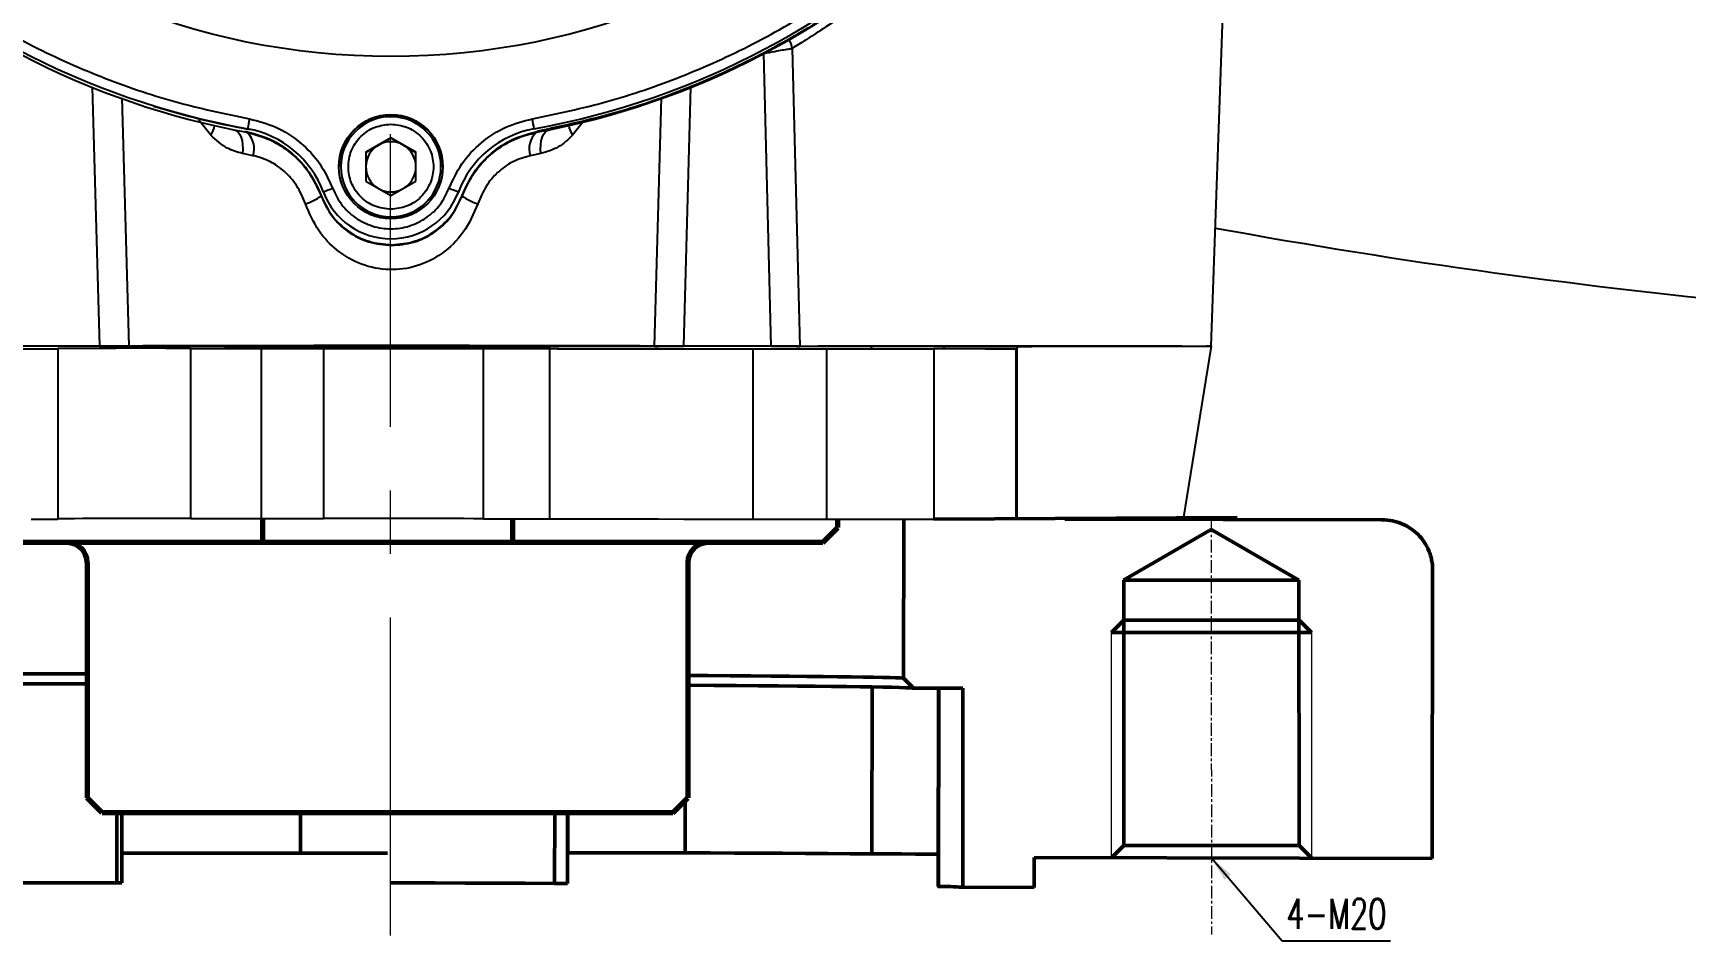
# Model space of a CAD drawing. Header units: millimetres. Extents: x 2642 to 4256, y 821 to 2003.
# Drawn here: x 3799.7 to 3964.8, y 1542.6 to 1633.2 of the extents above; entities that cross this region are included whole.
import ezdxf

# ---------------------------------------------------------------- set-up
doc = ezdxf.new("R2010")
doc.units = ezdxf.units.MM
doc.linetypes.add('CENTER', pattern=[50.8, 31.75, -6.35, 6.35, -6.35])
doc.linetypes.add('CENTERX2', pattern=[20.32, 12.7, -2.54, 2.54, -2.54])
doc.layers.add('1', color=7, linetype='Continuous', lineweight=0)
doc.layers.add('CAXA0', color=7, linetype='Continuous', lineweight=70)
doc.layers.add('6文字层', color=3, linetype='Continuous')
doc.layers.add('7标注层', color=4, linetype='Continuous')
doc.styles.add('PC_TEXTSTYLE', font='simplex.shx', dxfattribs={"width": 0.707, "bigfont": 'hzfs.shx'})
doc.styles.add('TH_GBDIM', font='simplex.shx', dxfattribs={"width": 0.707, "bigfont": 'hzfs.shx'})
doc.dimstyles.new('TH_GBDIM', dxfattribs={"dimtxt": 3.5, "dimasz": 2.5, "dimexe": 2, "dimexo": 0, "dimgap": 1.5, "dimtad": 1, "dimdec": 1, "dimdsep": 46, "dimtxsty": 'TH_GBDIM', "dimcen": 2.5, "dimclrd": 130, "dimclre": 130, "dimclrt": 3, "dimadec": 0, "dimazin": 2, "dimtfac": 0.714286, "dimtdec": 1, "dimtmove": 0, "dimatfit": 3, "dimfxl": 0, "dimtzin": 0, "dimlwd": -1, "dimlwe": -1, "dimarcsym": 0})

msp = doc.modelspace()

# ---------------------------------------------------------------- linework, layer by layer
at = {"color": 7, "linetype": 'Continuous', "lineweight": 25}
for p, q in [((3917.38, 1601.952), (3920.629, 1694.988)), ((3875.51, 1631.695), (3876.295, 1601.965)), ((3873.427, 1601.961), (3872.684, 1631.193)), ((3806.343, 1601.961), (3805.64, 1627.819)), ((3808.568, 1626.747), (3809.258, 1601.966)), ((3861.765, 1601.966), (3862.455, 1626.756)), ((3865.383, 1627.818), (3864.68, 1601.961)), ((3817.446, 1623.025), (3816.255, 1624.521)), ((3819.747, 1623.575), (3820.894, 1623.355)), ((3820.894, 1623.355), (3820.894, 1623.427)), ((3821.122, 1623.636), (3821.122, 1623.67)), ((3849.747, 1623.67), (3849.747, 1623.636)), ((3850.129, 1623.355), (3851.276, 1623.575)), ((3850.129, 1623.427), (3850.129, 1623.355)), ((3854.764, 1624.516), (3853.577, 1623.025)), ((3835.435, 1622.763), (3832.935, 1621.32)), ((3832.935, 1621.314), (3834.185, 1622.035)), ((3834.185, 1622.035), (3835.435, 1622.757)), ((3837.935, 1621.32), (3835.435, 1622.763)), ((3835.435, 1622.757), (3835.435, 1622.763)), ((3835.435, 1622.757), (3836.685, 1622.035)), ((3836.685, 1622.035), (3837.935, 1621.314)), ((3821.686, 1620.98), (3820.601, 1621.207)), ((3830.435, 1619.875), (3830.435, 1619.864)), ((3832.935, 1621.32), (3832.935, 1618.433)), ((3837.935, 1618.433), (3837.935, 1621.32)), ((3840.435, 1619.864), (3840.435, 1619.875)), ((3850.422, 1621.207), (3849.337, 1620.979)), ((3832.935, 1618.433), (3835.435, 1616.99)), ((3835.435, 1616.99), (3837.935, 1618.433)), ((3828.464, 1617.016), (3828.464, 1616.948)), ((3828.694, 1617.347), (3828.694, 1617.313)), ((3842.175, 1617.313), (3842.175, 1617.347)), ((3842.559, 1616.948), (3842.559, 1617.015)), ((3806.343, 1601.961), (3797.596, 1601.961)), ((3806.343, 1601.944), (3797.596, 1601.944)), ((3802.154, 1601.722), (3802.154, 1584.722)), ((3815.447, 1584.735), (3815.447, 1601.735)), ((3819.663, 1601.708), (3819.658, 1601.906)), ((3822.478, 1601.731), (3822.478, 1584.731)), ((3826.243, 1601.987), (3826.261, 1601.724)), ((3828.689, 1601.733), (3828.689, 1584.733)), ((3844.692, 1584.724), (3844.692, 1601.724)), ((3844.761, 1601.724), (3844.779, 1601.987)), ((3851.266, 1601.709), (3851.266, 1584.71)), ((3873.427, 1601.961), (3864.68, 1601.961)), ((3873.427, 1601.943), (3864.68, 1601.943)), ((3883.462, 1601.677), (3883.478, 1601.917)), ((3890.681, 1601.909), (3890.676, 1601.625)), ((3898.011, 1601.606), (3898.032, 1601.907)), ((3871.614, 1584.683), (3871.615, 1601.683)), ((3878.942, 1601.676), (3889.691, 1601.677)), ((3878.942, 1601.676), (3878.942, 1584.676)), ((3889.691, 1601.677), (3889.691, 1584.677)), ((3897.89, 1584.66), (3897.89, 1601.66)), ((3897.89, 1601.609), (3898.011, 1601.606)), ((3898.011, 1584.606), (3898.011, 1601.606)), ((3871.614, 1584.683), (3871.622, 1584.683)), ((3878.942, 1584.676), (3889.691, 1584.677))]:
    msp.add_line(p, q, dxfattribs=at)
msp.add_line((3917.38, 1601.952), (3914.568, 1584.664))
at = {"lineweight": 50}
for p, q in [((3886.673, 1584.677), (3886.641, 1568.796)), ((3919.984, 1584.835), (3889.691, 1584.677)), ((3934.37, 1584.628), (3902.75, 1584.664)), ((3908.632, 1578.595), (3917.382, 1583.647)), ((3917.382, 1583.647), (3926.132, 1578.595)), ((3908.632, 1578.595), (3926.132, 1578.595)), ((3908.66, 1552.094), (3908.66, 1578.595)), ((3926.132, 1578.595), (3926.16, 1552.094)), ((3939.501, 1579.619), (3939.446, 1550.799)), ((3907.41, 1573.345), (3908.66, 1574.595)), ((3908.66, 1574.595), (3926.16, 1574.595)), ((3926.16, 1574.595), (3927.41, 1573.345)), ((3907.41, 1573.345), (3927.41, 1573.345)), ((3783.748, 1569.224), (3805.098, 1569.224)), ((3754.751, 1568.23), (3805.098, 1568.23)), ((3883.515, 1567.922), (3883.481, 1551.254)), ((3887.632, 1567.8), (3892.579, 1567.79)), ((3890.15, 1567.795), (3890.109, 1548.012)), ((3890.191, 1567.795), (3890.15, 1548.01)), ((3892.579, 1567.79), (3892.579, 1547.914)), ((3864.837, 1556.574), (3864.826, 1551.355)), ((3808.049, 1548.354), (3808.049, 1555.336)), ((3808.572, 1548.354), (3808.572, 1555.336)), ((3826.421, 1555.336), (3826.421, 1551.336)), ((3851.789, 1548.307), (3851.803, 1555.336)), ((3853.086, 1555.336), (3853.071, 1548.31)), ((3853.119, 1555.336), (3853.111, 1551.362)), ((3835.098, 1551.336), (3808.572, 1551.336)), ((3853.094, 1551.326), (3853.087, 1548.344)), ((3853.111, 1551.362), (3853.094, 1551.326)), ((3899.7, 1550.881), (3899.694, 1547.899)), ((3899.7, 1550.881), (3939.446, 1550.799)), ((3907.41, 1550.844), (3908.66, 1552.094)), ((3908.66, 1552.094), (3926.16, 1552.094)), ((3926.16, 1552.094), (3927.431, 1550.824)), ((3808.572, 1548.354), (3783.077, 1548.354)), ((3853.071, 1548.31), (3853.087, 1548.344)), ((3899.694, 1547.899), (3892.539, 1547.914))]:
    msp.add_line(p, q, dxfattribs=at)
at = {"color": 1, "linetype": 'CENTERX2', "lineweight": 18, "ltscale": 0.1}
msp.add_line((3917.369, 1584.647), (3917.417, 1543.194), dxfattribs=at)
at = {"lineweight": 18}
for p, q in [((3907.41, 1550.844), (3907.41, 1573.345)), ((3927.41, 1573.345), (3927.41, 1550.824))]:
    msp.add_line(p, q, dxfattribs=at)
at = {"color": 7, "linetype": 'Continuous', "lineweight": 25, "flags": 128}
for points in [[(3875.51, 1631.695), (3875.408, 1632.182), (3875.235, 1632.565)], [(3819.747, 1623.575), (3819.969, 1623.489), (3820.167, 1623.328), (3820.337, 1623.096), (3820.472, 1622.802), (3820.568, 1622.454), (3820.623, 1622.064), (3820.634, 1621.644), (3820.601, 1621.207)], [(3850.422, 1621.207), (3850.389, 1621.644), (3850.4, 1622.064), (3850.455, 1622.454), (3850.551, 1622.802), (3850.686, 1623.096), (3850.856, 1623.328), (3851.054, 1623.489), (3851.276, 1623.575)], [(3822.478, 1601.731), (3823.248, 1601.731), (3824.02, 1601.732), (3824.794, 1601.732), (3825.57, 1601.732), (3826.347, 1601.733), (3827.126, 1601.733), (3827.907, 1601.733), (3828.689, 1601.733)], [(3851.266, 1601.709), (3854.102, 1601.707), (3856.872, 1601.705), (3859.569, 1601.702), (3862.181, 1601.699), (3864.7, 1601.695), (3867.118, 1601.691), (3869.425, 1601.687), (3871.615, 1601.683)], [(3822.478, 1584.731), (3823.248, 1584.732), (3824.02, 1584.732), (3824.794, 1584.732), (3825.569, 1584.732), (3826.347, 1584.733), (3827.126, 1584.733), (3827.907, 1584.733), (3828.689, 1584.733)], [(3822.478, 1584.731), (3823.248, 1584.732), (3824.02, 1584.732), (3824.794, 1584.732), (3825.569, 1584.732), (3826.347, 1584.733), (3827.126, 1584.733), (3827.907, 1584.733), (3828.689, 1584.733)], [(3851.266, 1584.71), (3854.101, 1584.707), (3856.872, 1584.705), (3859.569, 1584.702), (3862.181, 1584.699), (3864.7, 1584.695), (3867.118, 1584.691), (3869.425, 1584.687), (3871.614, 1584.683)], [(3851.266, 1584.71), (3854.101, 1584.707), (3856.872, 1584.705), (3859.569, 1584.702), (3862.181, 1584.699), (3864.7, 1584.695), (3867.118, 1584.691), (3869.425, 1584.687), (3871.614, 1584.683)]]:
    msp.add_lwpolyline(points, dxfattribs=at)
at = {"lineweight": 50, "flags": 128}
for points in [[(3865.098, 1569.075), (3867.112, 1569.062), (3869.314, 1569.047), (3871.41, 1569.032), (3873.393, 1569.016), (3875.257, 1569), (3876.996, 1568.983), (3878.605, 1568.966), (3880.078, 1568.949), (3881.412, 1568.932), (3882.601, 1568.915), (3883.643, 1568.898), (3884.533, 1568.881), (3885.27, 1568.863), (3885.851, 1568.846), (3886.273, 1568.829), (3886.537, 1568.813), (3886.641, 1568.796)], [(3886.641, 1568.796), (3887.136, 1568.298), (3887.632, 1567.8)], [(3887.632, 1567.8), (3887.528, 1567.817), (3887.26, 1567.834), (3886.829, 1567.851), (3886.238, 1567.869), (3885.487, 1567.886), (3884.58, 1567.904), (3883.519, 1567.922), (3882.307, 1567.939), (3880.948, 1567.957), (3879.446, 1567.974), (3877.807, 1567.991), (3876.034, 1568.008), (3874.134, 1568.024), (3872.113, 1568.04), (3869.976, 1568.056), (3867.731, 1568.071), (3865.385, 1568.086), (3865.098, 1568.088)], [(3864.826, 1551.355), (3863.591, 1551.36), (3862.312, 1551.364), (3861.011, 1551.367), (3859.71, 1551.37), (3858.431, 1551.371), (3857.197, 1551.371), (3856.028, 1551.37), (3854.946, 1551.368), (3853.967, 1551.365), (3853.111, 1551.362)], [(3883.481, 1551.254), (3881.328, 1551.268), (3879.119, 1551.282), (3876.855, 1551.295), (3874.541, 1551.308), (3872.177, 1551.32), (3869.768, 1551.332), (3867.317, 1551.344), (3864.826, 1551.355)], [(3883.481, 1551.254), (3884.969, 1551.251), (3886.43, 1551.246), (3887.846, 1551.24), (3889.197, 1551.234), (3890.116, 1551.229)], [(3851.789, 1548.307), (3848.847, 1548.318), (3845.867, 1548.327), (3842.856, 1548.336), (3839.824, 1548.345), (3836.778, 1548.352), (3835.39, 1548.355)], [(3890.15, 1548.01), (3890.111, 1548.011), (3890.109, 1548.012)]]:
    msp.add_lwpolyline(points, dxfattribs=at)
at = {"color": 7, "linetype": 'Continuous', "lineweight": 25}
for centre, radius in [((3835.435, 1702.381), 71.5), ((3835.435, 1619.881), 5.2)]:
    msp.add_circle(centre, radius, dxfattribs=at)
for centre, radius, start, end in [((3835.435, 1702.379), 80, 190.30617, 259.69396), ((3835.435, 1702.379), 80, 280.30604, 349.69383), ((3835.512, 1702.006), 80, 190.52799, 258.6349), ((3835.512, 1702.006), 80, 281.36448, 349.47139), ((3835.435, 1702.345), 80, 252.76849, 259.69392), ((3835.435, 1619.864), 5.2, 0.00011, 179.99974), ((3835.435, 1619.875), 5, 89.99962, 179.99978), ((3835.435, 1619.875), 5, 359.99991, 89.99976), ((3815.553, 1624.314), 2.29, 325.76645, 351.8077), ((3819.478, 1621.635), 2.303, 343.4735, 45.70276), ((4469.35, 1506.56), 658.722, 169.672162, 169.759325), ((3819.333, 1613.831), 10, 20.58678, 79.69395), ((3819.333, 1613.797), 10, 78.01772, 79.69392), ((3851.536, 1613.831), 10, 100.30605, 159.41322), ((3851.547, 1621.634), 2.305, 134.36929, 196.50795), ((3201.539, 1506.563), 658.702, 10.240673, 10.327838), ((3855.47, 1624.314), 2.29, 188.19168, 214.23293), ((3835.435, 1619.87), 2.5, 119.9996, 179.99966), ((3835.435, 1619.87), 2.5, 59.99975, 119.99962), ((3835.435, 1619.87), 2.5, 359.99971, 59.99978), ((3835.435, 1619.875), 5, 179.99994, 359.99975), ((3835.435, 1619.864), 5, 179.99994, 359.99975), ((3835.435, 1619.87), 2.5, 179.99971, 236.17979), ((3835.435, 1619.87), 2.5, 303.81959, 359.99967), ((3825.548, 1620.885), 4.899, 285.98985, 306.52729), ((3873.443, 1500.347), 125.266, 110.47237, 110.93011), ((3835.435, 1619.879), 7.2, 200.5868, 339.4132), ((3835.435, 1619.87), 2.5, 243.81973, 296.17964), ((3797.426, 1500.347), 125.265, 69.06989, 69.52763), ((3845.475, 1620.885), 4.899, 233.47211, 254.00953), ((4035.334, 2260.046), 656.897, 259.692209, 264.621686), ((3798.979, 2084.788), 483.105, 270.06054, 270.37656), ((3810.512, -181.834), 1783.576, 89.841456, 90.268476), ((3820.726, 4773.918), 3172.188, 269.904659, 270.031645), ((3835.176, -1091.414), 2693.155, 89.797567, 90.13802), ((3850.983, 2929.943), 1328.233, 269.728619, 270.012215), ((3878.332, 5146.433), 3544.757, 269.891426, 270.009859), ((3891.889, 692.268), 909.411, 89.621935, 90.138469), ((3798.979, 2067.788), 483.105, 270.06054, 270.37656), ((3810.512, -198.834), 1783.576, 89.841456, 90.268476), ((3810.528, -156.839), 1741.581, 89.838188, 90.275424), ((3820.726, 4756.918), 3172.188, 269.904659, 270.031645), ((3835.176, -1108.414), 2693.155, 89.797567, 90.13802), ((3850.983, 2912.943), 1328.233, 269.728619, 270.012215), ((3878.332, 5129.433), 3544.757, 269.891426, 270.009859), ((3878.333, 5132.437), 3547.76, 269.891621, 270.009825)]:
    msp.add_arc(centre, radius, start, end, dxfattribs=at)
at = {"lineweight": 50}
for centre, radius, start, end in [((3852.3, 1609.822), 61.517, 269.52343, 270.71797), ((3890.305, 1522.037), 25.974, 85.06639, 90.34154)]:
    msp.add_arc(centre, radius, start, end, dxfattribs=at)
at = {"color": 7, "linetype": 'Continuous', "lineweight": 25}
for points, knots in [([(3757.709, 1688.247), (3758.236, 1685.751), (3759.298, 1680.714), (3761.837, 1673.337), (3765.106, 1666.095), (3769.168, 1659.116), (3773.98, 1652.513), (3779.473, 1646.419), (3785.566, 1640.927), (3792.169, 1636.115), (3799.148, 1632.052), (3806.39, 1628.783), (3813.767, 1626.244), (3818.805, 1625.182), (3821.301, 1624.656)], [0, 0, 0, 0, 0.0799588, 0.1613715, 0.2441424, 0.3288926, 0.4142166, 0.5, 0.5857784, 0.6711024, 0.7558576, 0.8386237, 0.9200388, 1, 1, 1, 1]), ([(3849.568, 1624.656), (3852.064, 1625.182), (3857.102, 1626.244), (3864.479, 1628.783), (3871.721, 1632.052), (3878.7, 1636.115), (3885.303, 1640.927), (3891.396, 1646.419), (3896.889, 1652.513), (3901.701, 1659.116), (3905.763, 1666.095), (3909.032, 1673.337), (3911.571, 1680.714), (3912.634, 1685.751), (3913.16, 1688.247)], [0, 0, 0, 0, 0.07995876, 0.16137147, 0.24414236, 0.32889261, 0.41421659, 0.49999999, 0.58577836, 0.67110241, 0.75585763, 0.83862366, 0.92003884, 1, 1, 1, 1]), ([(3895.491, 1649.138), (3895.075, 1648.598), (3893.432, 1646.466), (3890.942, 1643.88), (3888.314, 1641.319), (3886.499, 1639.679), (3884.781, 1638.221), (3882.851, 1636.674), (3880.737, 1635.099), (3878.599, 1633.628), (3876.77, 1632.455), (3875.931, 1631.949), (3875.51, 1631.695)], [0, 0, 0, 0, 0.062604, 0.2470823, 0.3316041, 0.4109645, 0.4848735, 0.5577001, 0.6699109, 0.7803814, 0.8900792, 1, 1, 1, 1]), ([(3872.684, 1631.193), (3873.062, 1631.264), (3873.737, 1631.392), (3874.553, 1631.539), (3875.163, 1631.644), (3875.391, 1631.678), (3875.51, 1631.695)], [0, 0, 0, 0, 0.3058344, 0.5465706, 0.7614659, 1, 1, 1, 1]), ([(3820.894, 1623.355), (3821.736, 1623.135), (3823.336, 1622.716), (3825.504, 1621.301), (3827.336, 1619.418), (3828.083, 1617.783), (3828.464, 1616.948)], [0, 0, 0, 0, 0.26099863, 0.49636793, 0.74300297, 1, 1, 1, 1]), ([(3821.301, 1624.656), (3822.204, 1624.422), (3824.041, 1623.947), (3826.454, 1622.362), (3828.444, 1620.27), (3829.24, 1618.548), (3829.631, 1617.701)], [0, 0, 0, 0, 0.24579633, 0.5, 0.75420367, 1, 1, 1, 1]), ([(3835.435, 1615.627), (3834.9, 1615.683), (3834.078, 1615.771), (3833.088, 1616.301), (3832.408, 1616.849), (3831.856, 1617.53), (3831.343, 1618.52), (3831.082, 1619.877), (3831.343, 1621.234), (3831.856, 1622.223), (3832.408, 1622.904), (3833.088, 1623.453), (3834.078, 1623.983), (3834.9, 1624.07), (3835.435, 1624.127)], [0, 0, 0, 0, 0.1197284, 0.1841803, 0.25, 0.3158197, 0.3802716, 0.5, 0.6197284, 0.6841803, 0.75, 0.8158197, 0.8802716, 1, 1, 1, 1]), ([(3835.435, 1624.127), (3835.969, 1624.07), (3836.792, 1623.983), (3837.781, 1623.453), (3838.461, 1622.904), (3839.013, 1622.223), (3839.527, 1621.234), (3839.787, 1619.877), (3839.527, 1618.52), (3839.013, 1617.53), (3838.461, 1616.849), (3837.781, 1616.301), (3836.792, 1615.771), (3835.969, 1615.683), (3835.435, 1615.627)], [0, 0, 0, 0, 0.1197284, 0.1841803, 0.25, 0.3158197, 0.3802716, 0.5, 0.6197284, 0.6841803, 0.75, 0.8158197, 0.8802716, 1, 1, 1, 1]), ([(3841.239, 1617.701), (3841.63, 1618.548), (3842.425, 1620.27), (3844.415, 1622.362), (3846.828, 1623.947), (3848.665, 1624.422), (3849.568, 1624.656)], [0, 0, 0, 0, 0.2457963, 0.5, 0.7542037, 1, 1, 1, 1]), ([(3842.559, 1616.948), (3842.921, 1617.747), (3843.629, 1619.313), (3845.398, 1621.2), (3847.58, 1622.68), (3849.252, 1623.122), (3850.129, 1623.355)], [0, 0, 0, 0, 0.2456313, 0.4818963, 0.7279559, 1, 1, 1, 1]), ([(3820.601, 1621.207), (3820.081, 1621.349), (3818.892, 1621.675), (3817.967, 1622.539), (3817.446, 1623.025)], [0, 0, 0, 0, 0.4371728, 1, 1, 1, 1]), ([(3853.577, 1623.025), (3853.125, 1622.592), (3852.21, 1621.714), (3851.023, 1621.377), (3850.422, 1621.207)], [0, 0, 0, 0, 0.4941181, 1, 1, 1, 1]), ([(3826.897, 1616.175), (3826.634, 1616.803), (3826.125, 1618.018), (3824.861, 1619.438), (3823.364, 1620.503), (3822.265, 1620.815), (3821.686, 1620.98)], [0, 0, 0, 0, 0.2620246, 0.5070925, 0.7405708, 1, 1, 1, 1]), ([(3849.337, 1620.979), (3848.734, 1620.805), (3847.586, 1620.474), (3846.091, 1619.371), (3844.868, 1617.956), (3844.383, 1616.792), (3844.126, 1616.175)], [0, 0, 0, 0, 0.2703279, 0.514495, 0.7428516, 1, 1, 1, 1]), ([(3828.464, 1616.948), (3828.798, 1616.238), (3829.444, 1614.865), (3831.122, 1613.314), (3833.161, 1612.23), (3834.727, 1612.087), (3835.511, 1612.016)], [0, 0, 0, 0, 0.2554546, 0.4932726, 0.7463741, 1, 1, 1, 1]), ([(3829.631, 1617.701), (3829.895, 1617.147), (3830.436, 1616.014), (3831.854, 1614.704), (3833.57, 1613.867), (3835.435, 1613.59), (3837.299, 1613.867), (3839.015, 1614.704), (3840.433, 1616.014), (3840.974, 1617.147), (3841.239, 1617.701)], [0, 0, 0, 0, 0.122089, 0.25, 0.377911, 0.5, 0.622089, 0.75, 0.877911, 1, 1, 1, 1]), ([(3835.511, 1612.016), (3836.247, 1612.079), (3837.736, 1612.206), (3839.778, 1613.224), (3841.53, 1614.777), (3842.212, 1616.217), (3842.559, 1616.948)], [0, 0, 0, 0, 0.2379914, 0.4818785, 0.7367294, 1, 1, 1, 1]), ([(3844.126, 1616.175), (3843.695, 1615.186), (3842.858, 1613.268), (3840.651, 1611.134), (3838.067, 1609.832), (3835.241, 1609.444), (3832.443, 1610.01), (3830.027, 1611.419), (3828.044, 1613.494), (3827.294, 1615.247), (3826.897, 1616.175)], [0, 0, 0, 0, 0.1390265, 0.2697534, 0.3919778, 0.5102993, 0.6316826, 0.7541631, 0.8697612, 1, 1, 1, 1]), ([(3787.563, 1601.64), (3788.241, 1601.644), (3789.599, 1601.652), (3792.427, 1601.663), (3795.815, 1601.673), (3799.073, 1601.681), (3801.358, 1601.685), (3802.154, 1601.687)], [0, 0, 0, 0, 0.2204984, 0.4409969, 0.6614953, 0.8819938, 1, 1, 1, 1]), ([(3809.258, 1601.966), (3809.149, 1601.965), (3808.93, 1601.964), (3808.23, 1601.962), (3807.344, 1601.961), (3806.676, 1601.961), (3806.343, 1601.961)], [0, 0, 0, 0, 0.2498432, 0.499876, 0.7504809, 1, 1, 1, 1]), ([(3806.343, 1601.944), (3806.676, 1601.944), (3807.344, 1601.944), (3808.23, 1601.942), (3808.93, 1601.941), (3809.149, 1601.94), (3809.258, 1601.939)], [0, 0, 0, 0, 0.2495191, 0.500124, 0.7501568, 1, 1, 1, 1]), ([(3828.782, 1601.733), (3829.046, 1601.734), (3829.987, 1601.736), (3832.358, 1601.739), (3835.502, 1601.74), (3838.701, 1601.739), (3841.513, 1601.735), (3843.733, 1601.73), (3844.419, 1601.726), (3844.761, 1601.724)], [0, 0, 0, 0, 0.0610151, 0.2175126, 0.3740101, 0.5305075, 0.687005, 0.8435025, 1, 1, 1, 1]), ([(3851.36, 1601.708), (3853.202, 1601.707), (3856.885, 1601.704), (3862.069, 1601.698), (3866.881, 1601.691), (3870.608, 1601.684), (3872.52, 1601.679), (3873.153, 1601.677)], [0, 0, 0, 0, 0.2225072, 0.4450145, 0.6675217, 0.8900289, 1, 1, 1, 1]), ([(3864.68, 1601.961), (3864.346, 1601.961), (3863.679, 1601.961), (3862.793, 1601.962), (3862.092, 1601.964), (3861.874, 1601.965), (3861.765, 1601.966)], [0, 0, 0, 0, 0.2498453, 0.499878, 0.7504829, 1, 1, 1, 1]), ([(3861.765, 1601.939), (3861.874, 1601.939), (3862.092, 1601.941), (3862.793, 1601.942), (3863.679, 1601.943), (3864.346, 1601.943), (3864.68, 1601.943)], [0, 0, 0, 0, 0.2495171, 0.500122, 0.7501547, 1, 1, 1, 1]), ([(3876.295, 1601.965), (3876.174, 1601.964), (3875.931, 1601.963), (3875.238, 1601.962), (3874.383, 1601.961), (3873.746, 1601.961), (3873.427, 1601.961)], [0, 0, 0, 0, 0.2496449, 0.5001084, 0.750039, 1, 1, 1, 1]), ([(3873.427, 1601.943), (3873.745, 1601.943), (3874.383, 1601.943), (3875.238, 1601.942), (3875.931, 1601.941), (3876.174, 1601.94), (3876.295, 1601.939)], [0, 0, 0, 0, 0.24964713, 0.50011038, 0.75004125, 1, 1, 1, 1])]:
    msp.add_open_spline(points, degree=3, knots=knots, dxfattribs=at)
for points in [[(3914.165, 1687.462), (3913.6, 1684.847), (3912.471, 1679.618), (3909.792, 1672.038), (3906.423, 1664.75), (3902.326, 1657.84), (3897.563, 1651.374), (3892.175, 1645.417), (3886.218, 1640.029), (3879.751, 1635.265), (3872.841, 1631.169), (3865.553, 1627.8), (3857.974, 1625.121), (3852.744, 1623.992), (3850.129, 1623.427)], [(3820.894, 1623.427), (3821.733, 1623.205), (3823.411, 1622.762), (3825.594, 1621.302), (3827.393, 1619.389), (3828.107, 1617.807), (3828.464, 1617.016)], [(3842.559, 1617.015), (3842.916, 1617.807), (3843.63, 1619.389), (3845.429, 1621.302), (3847.612, 1622.761), (3849.29, 1623.205), (3850.129, 1623.427)], [(3828.464, 1617.016), (3828.789, 1616.321), (3829.438, 1614.93), (3831.15, 1613.352), (3833.219, 1612.283), (3834.747, 1612.148), (3835.511, 1612.08)], [(3835.511, 1612.08), (3836.276, 1612.148), (3837.804, 1612.283), (3839.873, 1613.352), (3841.585, 1614.93), (3842.234, 1616.32), (3842.559, 1617.015)], [(3861.765, 1601.966), (3861.343, 1601.969), (3860.501, 1601.975), (3858.347, 1601.983), (3855.611, 1601.991), (3852.303, 1601.998), (3848.532, 1602.003), (3844.398, 1602.007), (3840.017, 1602.009), (3835.511, 1602.01), (3831.006, 1602.009), (3826.625, 1602.007), (3822.491, 1602.003), (3818.72, 1601.998), (3815.412, 1601.991), (3812.676, 1601.984), (3810.522, 1601.975), (3809.68, 1601.969), (3809.258, 1601.966)], [(3861.765, 1601.939), (3861.343, 1601.935), (3860.501, 1601.929), (3858.347, 1601.921), (3855.611, 1601.913), (3852.303, 1601.907), (3848.532, 1601.901), (3844.398, 1601.897), (3840.017, 1601.895), (3835.511, 1601.894), (3831.006, 1601.895), (3826.625, 1601.897), (3822.491, 1601.901), (3818.72, 1601.907), (3815.412, 1601.913), (3812.676, 1601.921), (3810.522, 1601.93), (3809.68, 1601.936), (3809.258, 1601.939)], [(3816.511, 1601.952), (3816.582, 1601.955), (3816.724, 1601.96), (3817.853, 1601.968), (3819.609, 1601.975), (3821.99, 1601.981), (3824.887, 1601.986), (3828.194, 1601.99), (3831.781, 1601.992), (3835.511, 1601.993), (3839.242, 1601.992), (3842.829, 1601.99), (3846.135, 1601.986), (3849.032, 1601.981), (3851.413, 1601.975), (3853.169, 1601.968), (3854.299, 1601.96), (3854.441, 1601.955), (3854.511, 1601.952)], [(3854.511, 1601.952), (3854.441, 1601.949), (3854.299, 1601.944), (3853.169, 1601.936), (3851.413, 1601.929), (3849.032, 1601.923), (3846.135, 1601.918), (3842.829, 1601.914), (3839.242, 1601.912), (3835.511, 1601.911), (3831.781, 1601.912), (3828.194, 1601.914), (3824.887, 1601.918), (3821.99, 1601.923), (3819.609, 1601.93), (3817.853, 1601.937), (3816.724, 1601.944), (3816.582, 1601.95), (3816.511, 1601.952)], [(3839.761, 1601.719), (3839.697, 1601.72), (3839.57, 1601.723), (3838.587, 1601.726), (3837.182, 1601.728), (3835.511, 1601.728), (3833.841, 1601.728), (3832.436, 1601.726), (3831.453, 1601.723), (3831.325, 1601.72), (3831.261, 1601.719)], [(3851.36, 1601.708), (3850.571, 1601.709), (3848.992, 1601.71), (3847.048, 1601.714), (3845.527, 1601.719), (3845.017, 1601.722), (3844.761, 1601.724)], [(3876.295, 1601.965), (3876.719, 1601.968), (3877.569, 1601.973), (3879.606, 1601.979), (3882.127, 1601.985), (3885.109, 1601.99), (3888.444, 1601.994), (3892.03, 1601.996), (3895.753, 1601.997), (3899.496, 1601.996), (3903.14, 1601.995), (3906.571, 1601.991), (3909.681, 1601.987), (3912.371, 1601.981), (3914.559, 1601.975), (3916.162, 1601.967), (3917.188, 1601.96), (3917.316, 1601.954), (3917.38, 1601.952)], [(3917.38, 1601.952), (3917.316, 1601.949), (3917.188, 1601.944), (3916.162, 1601.936), (3914.559, 1601.929), (3912.371, 1601.922), (3909.681, 1601.917), (3906.571, 1601.912), (3903.14, 1601.909), (3899.496, 1601.907), (3895.753, 1601.907), (3892.03, 1601.908), (3888.444, 1601.91), (3885.109, 1601.914), (3882.127, 1601.919), (3879.606, 1601.925), (3877.569, 1601.931), (3876.719, 1601.936), (3876.295, 1601.939)], [(3882.38, 1601.952), (3882.432, 1601.954), (3882.536, 1601.958), (3883.369, 1601.963), (3884.662, 1601.969), (3886.417, 1601.973), (3888.551, 1601.977), (3890.988, 1601.98), (3893.631, 1601.981), (3896.38, 1601.982), (3899.129, 1601.981), (3901.772, 1601.98), (3904.208, 1601.977), (3906.343, 1601.973), (3908.097, 1601.969), (3909.391, 1601.963), (3910.223, 1601.958), (3910.328, 1601.954), (3910.38, 1601.952)], [(3910.38, 1601.952), (3910.328, 1601.95), (3910.223, 1601.946), (3909.391, 1601.94), (3908.097, 1601.935), (3906.343, 1601.931), (3904.208, 1601.927), (3901.772, 1601.924), (3899.129, 1601.922), (3896.38, 1601.922), (3893.631, 1601.922), (3890.988, 1601.924), (3888.551, 1601.927), (3886.417, 1601.931), (3884.662, 1601.935), (3883.369, 1601.94), (3882.536, 1601.946), (3882.432, 1601.95), (3882.38, 1601.952)]]:
    msp.add_open_spline(points, degree=3, dxfattribs=at)
at = {"lineweight": 50}
msp.add_open_spline([(3939.501, 1579.619), (3939.501, 1579.947), (3939.47, 1580.27), (3939.376, 1580.747), (3939.336, 1580.905), (3939.242, 1581.217), (3939.187, 1581.373), (3939, 1581.825), (3938.848, 1582.11), (3938.488, 1582.652), (3938.278, 1582.908), (3937.82, 1583.367), (3937.57, 1583.573), (3937.027, 1583.937), (3936.737, 1584.092), (3936.139, 1584.341), (3935.826, 1584.437), (3935.185, 1584.565), (3934.862, 1584.597), (3934.37, 1584.628)], degree=3, knots=[0, 0, 0, 0, 0.125, 0.125, 0.1875, 0.1875, 0.25, 0.25, 0.375, 0.375, 0.5, 0.5, 0.625, 0.625, 0.75, 0.75, 0.875, 0.875, 1, 1, 1, 1], dxfattribs=at)
at = {"layer": '1', "color": 1, "linetype": 'CENTER'}
msp.add_line((3835.39, 1543.105), (3835.39, 1623.117), dxfattribs=at)
at = {"layer": 'CAXA0', "color": 4}
for p, q in [((3822.598, 1584.731), (3822.598, 1582.336)), ((3847.598, 1584.714), (3847.598, 1582.336)), ((3878.598, 1582.336), (3880.098, 1583.836)), ((3880.098, 1583.836), (3880.098, 1584.676)), ((3878.598, 1582.336), (3791.598, 1582.336)), ((3805.098, 1580.336), (3805.098, 1556.836)), ((3865.098, 1580.336), (3865.098, 1556.836)), ((3806.598, 1555.336), (3805.098, 1556.836)), ((3863.598, 1555.336), (3865.098, 1556.836)), ((3863.598, 1555.336), (3806.598, 1555.336))]:
    msp.add_line(p, q, dxfattribs=at)
for centre, start, end in [((3803.098, 1580.336), 0, 90), ((3867.098, 1580.336), 90, 180)]:
    msp.add_arc(centre, 2, start, end, dxfattribs=at)

# ---------------------------------------------------------------- texts
at = {"layer": '6文字层', "insert": (3924.892, 1546.767), "char_height": 3, "attachment_point": 1, "style": 'PC_TEXTSTYLE'}
msp.add_mtext_dynamic_manual_height_columns('4-M20', width=16.6711, gutter_width=25, heights=[0], dxfattribs=at)

# ---------------------------------------------------------------- leaders
at = {"layer": '7标注层'}
msp.add_leader([(3917.41, 1550.844), (3924.484, 1542.558), (3935.288, 1542.558)], dimstyle='TH_GBDIM', override={"dimgap": 1.5, "dimtad": 0}, dxfattribs=at)

doc.saveas('drawing.dxf')
